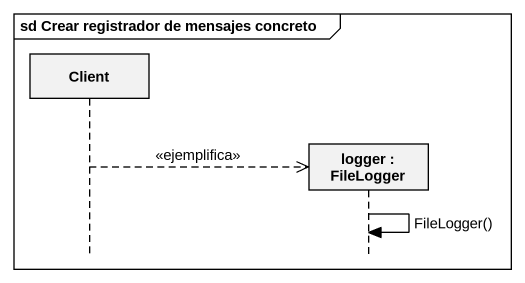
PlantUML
@startuml
mainframe sd Crear registrador de mensajes concreto
hide footbox
participant Client
participant "logger : FileLogger" as logger

Client -->> logger ** : <<ejemplifica>>
logger -> logger : FileLogger()
@enduml
